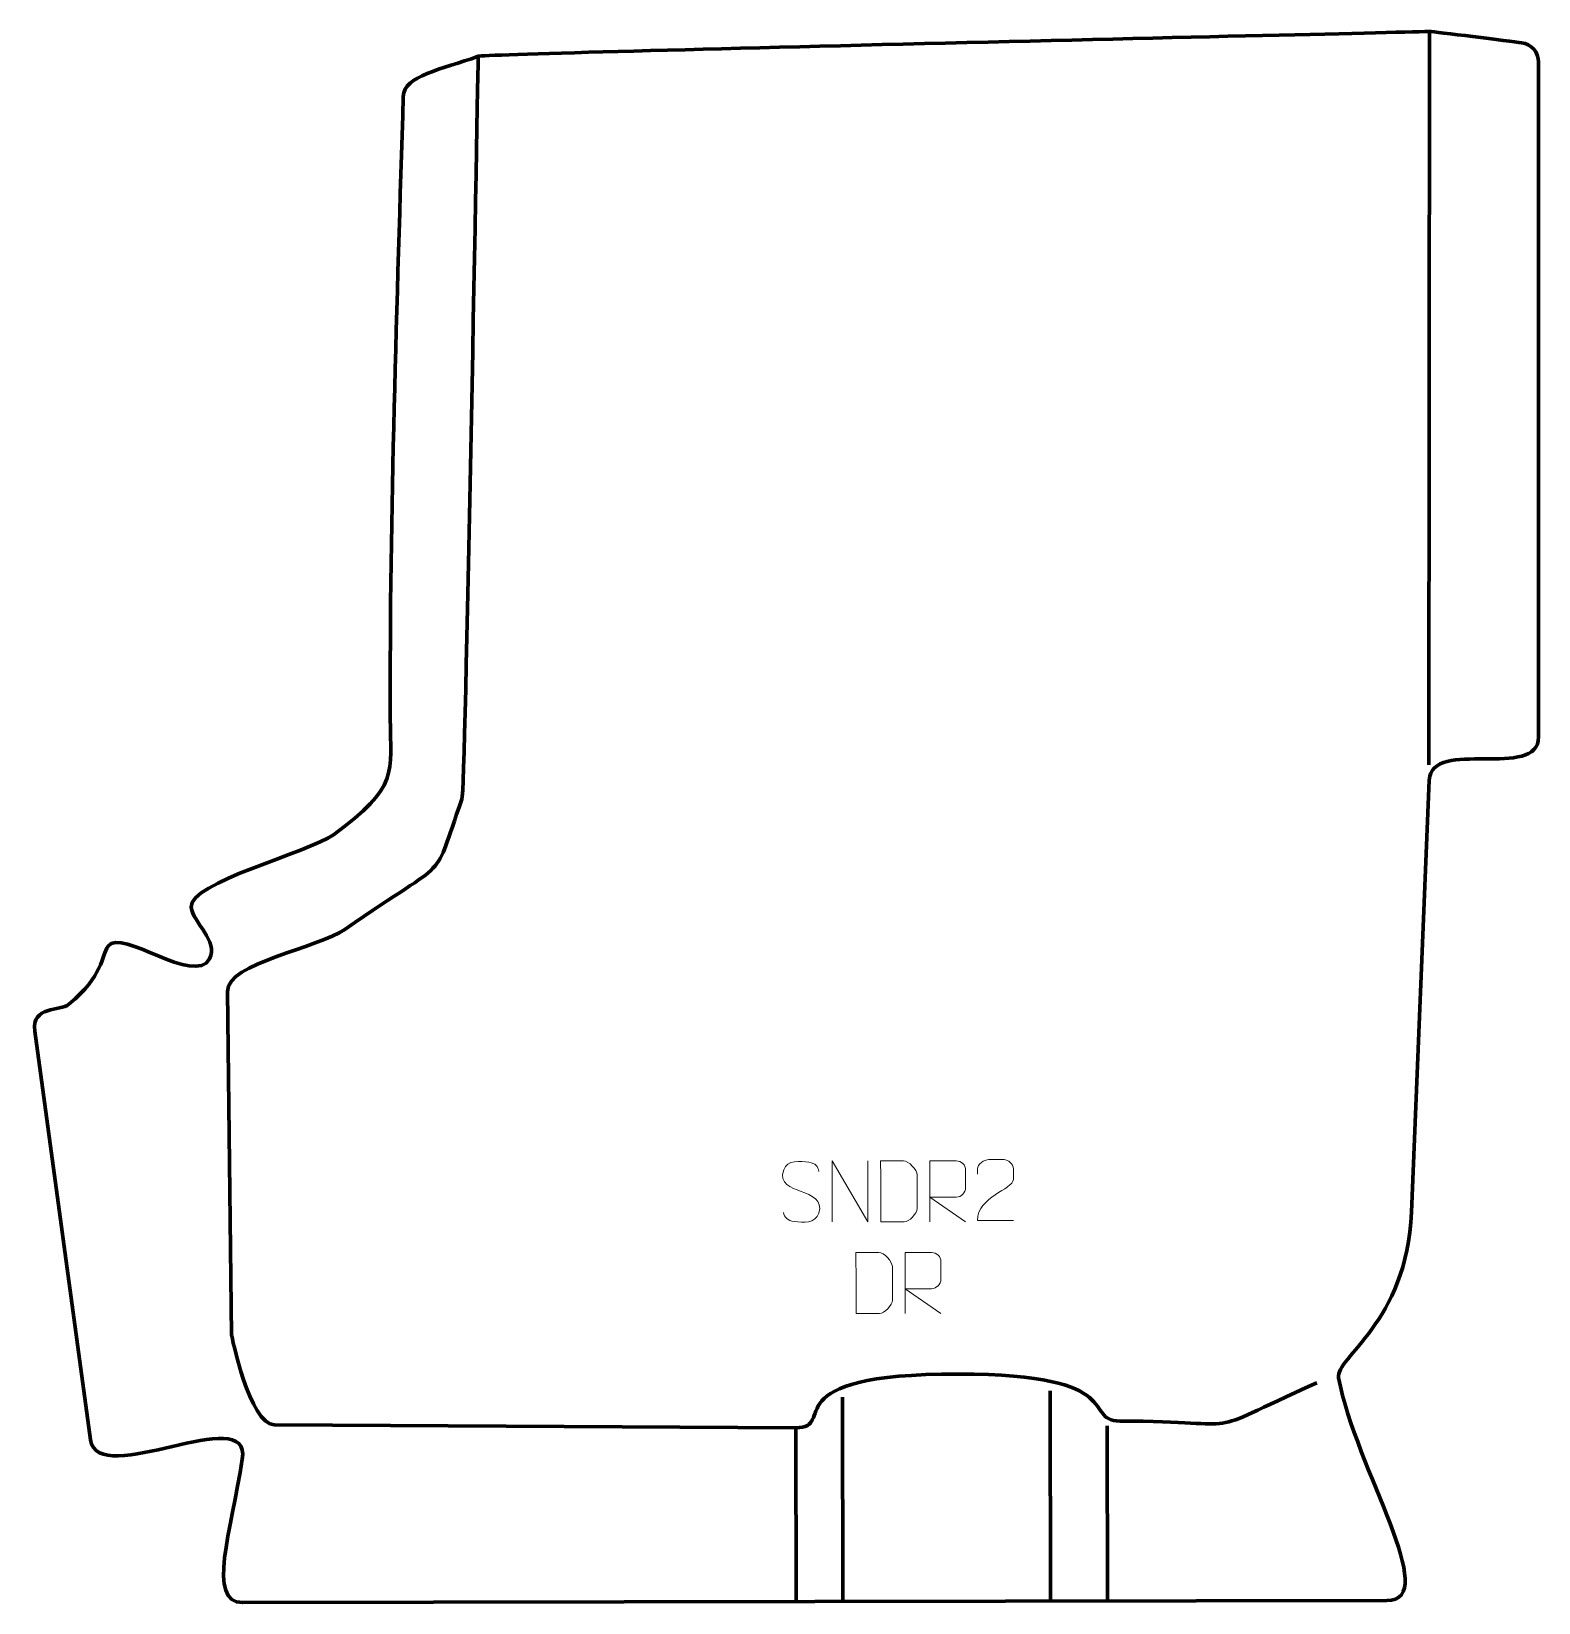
# Model space of a CAD drawing. Header units: millimetres. Extents: x -309 to 308, y -322 to 322.
import ezdxf

# ---------------------------------------------------------------- set-up
doc = ezdxf.new("R2010")
doc.units = ezdxf.units.MM
doc.header["$MEASUREMENT"] = 0
for name, color, linetype in [('layer 1', 7, 'Continuous'), ('layer 2', 7, 'Continuous'), ('layer 3', 7, 'Continuous')]:
    doc.layers.add(name, color=color, linetype=linetype)

msp = doc.modelspace()

# ---------------------------------------------------------------- linework, layer by layer
at = {"layer": 'layer 1', "color": 250, "lineweight": 9}
for points, knots in [([(5.9804, -153.3281), (1.7321, -151.8577), (-3.176, -150.0619), (-1.1709, -144.5416), (-1.1709, -144.5416), (0.3326, -140.4017), (5.5462, -140.7902), (9.1498, -141.3913), (9.1498, -141.3913), (12.0104, -141.8685), (12.8751, -143.0817), (13.1857, -145.1658)], [0, 0, 0, 0, 0.25, 0.25, 0.25, 0.25, 0.5, 0.5, 0.5, 0.5, 1, 1, 1, 1]), ([(18.653, -165.8049), (18.653, -165.8049), (18.653, -140.8514), (18.653, -140.8514), (18.653, -140.8514), (18.653, -140.8514), (33.3078, -165.8049), (33.3078, -165.8049), (33.3078, -165.8049), (33.3078, -165.8049), (33.3078, -140.8514), (33.3078, -140.8514)], [0, 0, 0, 0, 0.25, 0.25, 0.25, 0.25, 0.5, 0.5, 0.5, 0.5, 1, 1, 1, 1]), ([(38.5881, -165.7768), (40.9199, -165.7764), (45.8701, -165.8004), (48.2016, -165.8007), (48.2016, -165.8007), (50.1266, -165.9061), (53.4452, -162.3645), (53.434, -160.3472), (53.434, -160.3472), (53.4336, -154.5771), (53.4336, -152.4074), (53.434, -146.6381), (53.434, -146.6381), (53.4297, -144.5), (50.0552, -140.8399), (47.9028, -140.8534), (47.9028, -140.8534), (45.5771, -140.8534), (40.8528, -140.8534), (38.5267, -140.8534), (38.5267, -140.8534), (38.5271, -146.6003), (38.5884, -160.0295), (38.5881, -165.7768)], [0, 0, 0, 0, 0.14285714, 0.14285714, 0.14285714, 0.14285714, 0.28571429, 0.28571429, 0.28571429, 0.28571429, 0.42857143, 0.42857143, 0.42857143, 0.42857143, 0.57142857, 0.57142857, 0.57142857, 0.57142857, 0.71428571, 0.71428571, 0.71428571, 0.71428571, 1, 1, 1, 1]), ([(58.6483, -165.8049), (58.6483, -165.8049), (58.6483, -140.8514), (58.6483, -140.8514), (58.6483, -140.8514), (62.2431, -140.8514), (65.8386, -140.8514), (69.4338, -140.8514), (69.4338, -140.8514), (71.7591, -140.8891), (73.3164, -142.3791), (73.3123, -144.7455), (73.3123, -144.7455), (73.3119, -146.781), (73.3119, -149.8404), (73.3123, -151.8764), (73.3123, -151.8764), (73.3058, -153.7519), (71.4935, -155.6937), (69.484, -155.7128), (69.484, -155.7128), (69.484, -155.7128), (58.6483, -155.7128), (58.6483, -155.7128), (58.6483, -155.7128), (58.6483, -155.7128), (73.303, -165.8049), (73.303, -165.8049)], [0, 0, 0, 0, 0.125, 0.125, 0.125, 0.125, 0.25, 0.25, 0.25, 0.25, 0.375, 0.375, 0.375, 0.375, 0.5, 0.5, 0.5, 0.5, 0.625, 0.625, 0.625, 0.625, 0.75, 0.75, 0.75, 0.75, 1, 1, 1, 1]), ([(92.8783, -165.2862), (87.9639, -165.2859), (83.0495, -165.2859), (78.1354, -165.2862), (78.1354, -165.2862), (78.1354, -155.3539), (92.7864, -152.7127), (92.8783, -148.4024), (92.8783, -148.4024), (92.878, -146.9783), (92.878, -145.5546), (92.8783, -144.1313), (92.8783, -144.1313), (92.8614, -142.0542), (90.7386, -140.3294), (89.0676, -140.3121), (89.0676, -140.3121), (86.9944, -140.3125), (84.9215, -140.3125), (82.8491, -140.3121), (82.8491, -140.3121), (81.027, -140.2956), (78.2023, -142.0877), (78.1354, -144.1813), (78.1354, -144.1813), (78.1354, -144.1813), (78.1354, -146.2361), (78.1354, -146.2361)], [0, 0, 0, 0, 0.125, 0.125, 0.125, 0.125, 0.25, 0.25, 0.25, 0.25, 0.375, 0.375, 0.375, 0.375, 0.5, 0.5, 0.5, 0.5, 0.625, 0.625, 0.625, 0.625, 0.75, 0.75, 0.75, 0.75, 1, 1, 1, 1]), ([(5.9804, -153.3282), (9.999, -154.9749), (15.0285, -156.8632), (13.1945, -162.2235), (13.1945, -162.2235), (11.7347, -166.4899), (6.8239, -166.2332), (3.0978, -165.6785), (3.0978, -165.6785), (0.3478, -165.2687), (-0.8731, -164.0552), (-1.2511, -161.943)], [0, 0, 0, 0, 0.25, 0.25, 0.25, 0.25, 0.5, 0.5, 0.5, 0.5, 1, 1, 1, 1]), ([(28.4746, -203.282), (30.8064, -203.2816), (35.7566, -203.3056), (38.0881, -203.3059), (38.0881, -203.3059), (40.0131, -203.4113), (43.3317, -199.8697), (43.3205, -197.8524), (43.3205, -197.8524), (43.3201, -192.0823), (43.3201, -189.9126), (43.3205, -184.1433), (43.3205, -184.1433), (43.3162, -182.0052), (39.9417, -178.3451), (37.7893, -178.3586), (37.7893, -178.3586), (35.4636, -178.3586), (30.7393, -178.3586), (28.4132, -178.3586), (28.4132, -178.3586), (28.4136, -184.1055), (28.4749, -197.5347), (28.4746, -203.282)], [0, 0, 0, 0, 0.14285714, 0.14285714, 0.14285714, 0.14285714, 0.28571429, 0.28571429, 0.28571429, 0.28571429, 0.42857143, 0.42857143, 0.42857143, 0.42857143, 0.57142857, 0.57142857, 0.57142857, 0.57142857, 0.71428571, 0.71428571, 0.71428571, 0.71428571, 1, 1, 1, 1]), ([(48.5348, -203.3101), (48.5348, -203.3101), (48.5348, -178.3566), (48.5348, -178.3566), (48.5348, -178.3566), (52.1296, -178.3566), (55.7251, -178.3566), (59.3203, -178.3566), (59.3203, -178.3566), (61.6456, -178.3943), (63.2029, -179.8843), (63.1988, -182.2507), (63.1988, -182.2507), (63.1984, -184.2862), (63.1984, -187.3456), (63.1988, -189.3816), (63.1988, -189.3816), (63.1923, -191.2571), (61.38, -193.1989), (59.3705, -193.218), (59.3705, -193.218), (59.3705, -193.218), (48.5348, -193.218), (48.5348, -193.218), (48.5348, -193.218), (48.5348, -193.218), (63.1895, -203.3101), (63.1895, -203.3101)], [0, 0, 0, 0, 0.125, 0.125, 0.125, 0.125, 0.25, 0.25, 0.25, 0.25, 0.375, 0.375, 0.375, 0.375, 0.5, 0.5, 0.5, 0.5, 0.625, 0.625, 0.625, 0.625, 0.75, 0.75, 0.75, 0.75, 1, 1, 1, 1])]:
    msp.add_open_spline(points, degree=3, knots=knots, dxfattribs=at)
at = {"layer": 'layer 2', "color": 20, "lineweight": 158}
msp.add_open_spline([(300.9741, 317.1062), (296.6962, 317.6409), (264.7977, 321.7546), (263.3566, 321.7185), (263.3566, 321.7185), (227.7478, 320.8266), (-122.9108, 312.7807), (-126.305, 311.5587), (-126.305, 311.5587), (-141.2126, 306.1916), (-156.7478, 303.6382), (-156.9988, 295.1208), (-156.9988, 295.1208), (-159.4992, 210.3909), (-162.6226, 125.0355), (-162.3179, 40.2936), (-162.3179, 40.2936), (-162.2383, 18.1667), (-158.4642, 12.3809), (-185.6297, -7.2524), (-185.6297, -7.2524), (-195.6609, -14.5022), (-244.9438, -26.9634), (-243.8688, -36.9125), (-243.8688, -36.9125), (-243.184, -43.2515), (-232.4467, -50.9591), (-236.3458, -58.0882), (-236.3458, -58.0882), (-242.4863, -69.3158), (-272.4911, -45.3702), (-277.8621, -52.8896), (-277.8621, -52.8896), (-280.8683, -57.0983), (-279.6827, -64.8811), (-293.9153, -76.6904), (-293.9153, -76.6904), (-297.5052, -79.6274), (-309.2857, -77.2608), (-307.8668, -87.674), (-307.8668, -87.674), (-307.8668, -87.674), (-285.0635, -255.0249), (-285.0635, -255.0249), (-285.0635, -255.0249), (-282.2277, -275.8378), (-219.1378, -238.9048), (-222.9089, -262.982), (-222.9089, -262.982), (-227.5549, -292.6459), (-237.643, -321.7438), (-222.7594, -321.7182), (-222.7594, -321.7182), (-222.7594, -321.7182), (245.7912, -320.9062), (245.7912, -320.9062), (245.7912, -320.9062), (268.5635, -320.8668), (233.2085, -267.2588), (226.0611, -229.731), (226.0611, -229.731), (224.4747, -221.4018), (254.0566, -207.4179), (255.939, -161.829), (255.939, -161.829), (255.939, -161.829), (263.2374, 15.1553), (263.2374, 15.1553), (263.2374, 15.1553), (263.9552, 32.5616), (307.9833, 14.9675), (307.9833, 32.7782), (307.9833, 32.7782), (307.9833, 32.7782), (307.9818, 309.168), (307.9818, 309.168), (307.9818, 309.168), (307.9818, 313.2254), (305.0001, 316.6029), (300.9741, 317.1062)], degree=3, knots=[0, 0, 0, 0, 0.04761905, 0.04761905, 0.04761905, 0.04761905, 0.0952381, 0.0952381, 0.0952381, 0.0952381, 0.14285714, 0.14285714, 0.14285714, 0.14285714, 0.19047619, 0.19047619, 0.19047619, 0.19047619, 0.23809524, 0.23809524, 0.23809524, 0.23809524, 0.28571429, 0.28571429, 0.28571429, 0.28571429, 0.33333333, 0.33333333, 0.33333333, 0.33333333, 0.38095238, 0.38095238, 0.38095238, 0.38095238, 0.42857143, 0.42857143, 0.42857143, 0.42857143, 0.47619048, 0.47619048, 0.47619048, 0.47619048, 0.52380952, 0.52380952, 0.52380952, 0.52380952, 0.57142857, 0.57142857, 0.57142857, 0.57142857, 0.61904762, 0.61904762, 0.61904762, 0.61904762, 0.66666667, 0.66666667, 0.66666667, 0.66666667, 0.71428571, 0.71428571, 0.71428571, 0.71428571, 0.76190476, 0.76190476, 0.76190476, 0.76190476, 0.80952381, 0.80952381, 0.80952381, 0.80952381, 0.85714286, 0.85714286, 0.85714286, 0.85714286, 0.9047619, 0.9047619, 0.9047619, 0.9047619, 1, 1, 1, 1], dxfattribs=at)
at = {"layer": 'layer 3', "color": 165, "lineweight": 158}
for points in [[(263.3566, 321.7185), (263.3566, 321.7185), (263.006, 21.3235), (263.006, 21.3235)], [(22.8711, -237.5462), (22.8711, -237.5462), (23.0163, -321.2923), (23.0163, -321.2923)], [(107.9612, -235.0062), (107.9612, -235.0062), (108.1105, -321.1449), (108.1105, -321.1449)], [(3.7613, -250.1142), (3.7613, -250.1142), (3.8847, -321.3255), (3.8847, -321.3255)], [(131.2445, -249.3995), (131.2445, -249.3995), (131.3688, -321.1045), (131.3688, -321.1045)]]:
    msp.add_open_spline(points, degree=3, dxfattribs=at)
msp.add_open_spline([(217.1807, -231.7248), (165.7458, -254.8827), (192.5156, -247.4543), (136.4585, -247.3889), (136.4585, -247.3889), (120.9289, -247.3708), (140.7834, -228.1265), (70.4957, -228.1265), (70.4957, -228.1265), (-7.6731, -228.1265), (21.4459, -250.2145), (3.7613, -250.1142), (3.7613, -250.1142), (3.7613, -250.1142), (-209.7347, -248.9025), (-209.7347, -248.9025), (-209.7347, -248.9025), (-220.0544, -248.8439), (-227.3331, -212.1465), (-227.3341, -212.0589), (-227.3341, -212.0589), (-227.3341, -212.0589), (-228.9506, -71.4192), (-228.9506, -71.4192), (-228.9506, -71.4192), (-229.0858, -59.66), (-191.9956, -53.749), (-180.8807, -46.0164), (-180.8807, -46.0164), (-135.6111, -14.5225), (-145.9586, -28.5117), (-132.9458, 7.2713), (-132.9458, 7.2713), (-131.6222, 10.9114), (-126.8889, 282.9643), (-126.305, 311.5587)], degree=3, knots=[0, 0, 0, 0, 0.1, 0.1, 0.1, 0.1, 0.2, 0.2, 0.2, 0.2, 0.3, 0.3, 0.3, 0.3, 0.4, 0.4, 0.4, 0.4, 0.5, 0.5, 0.5, 0.5, 0.6, 0.6, 0.6, 0.6, 0.7, 0.7, 0.7, 0.7, 0.8, 0.8, 0.8, 0.8, 1, 1, 1, 1], dxfattribs=at)

doc.saveas('drawing.dxf')
